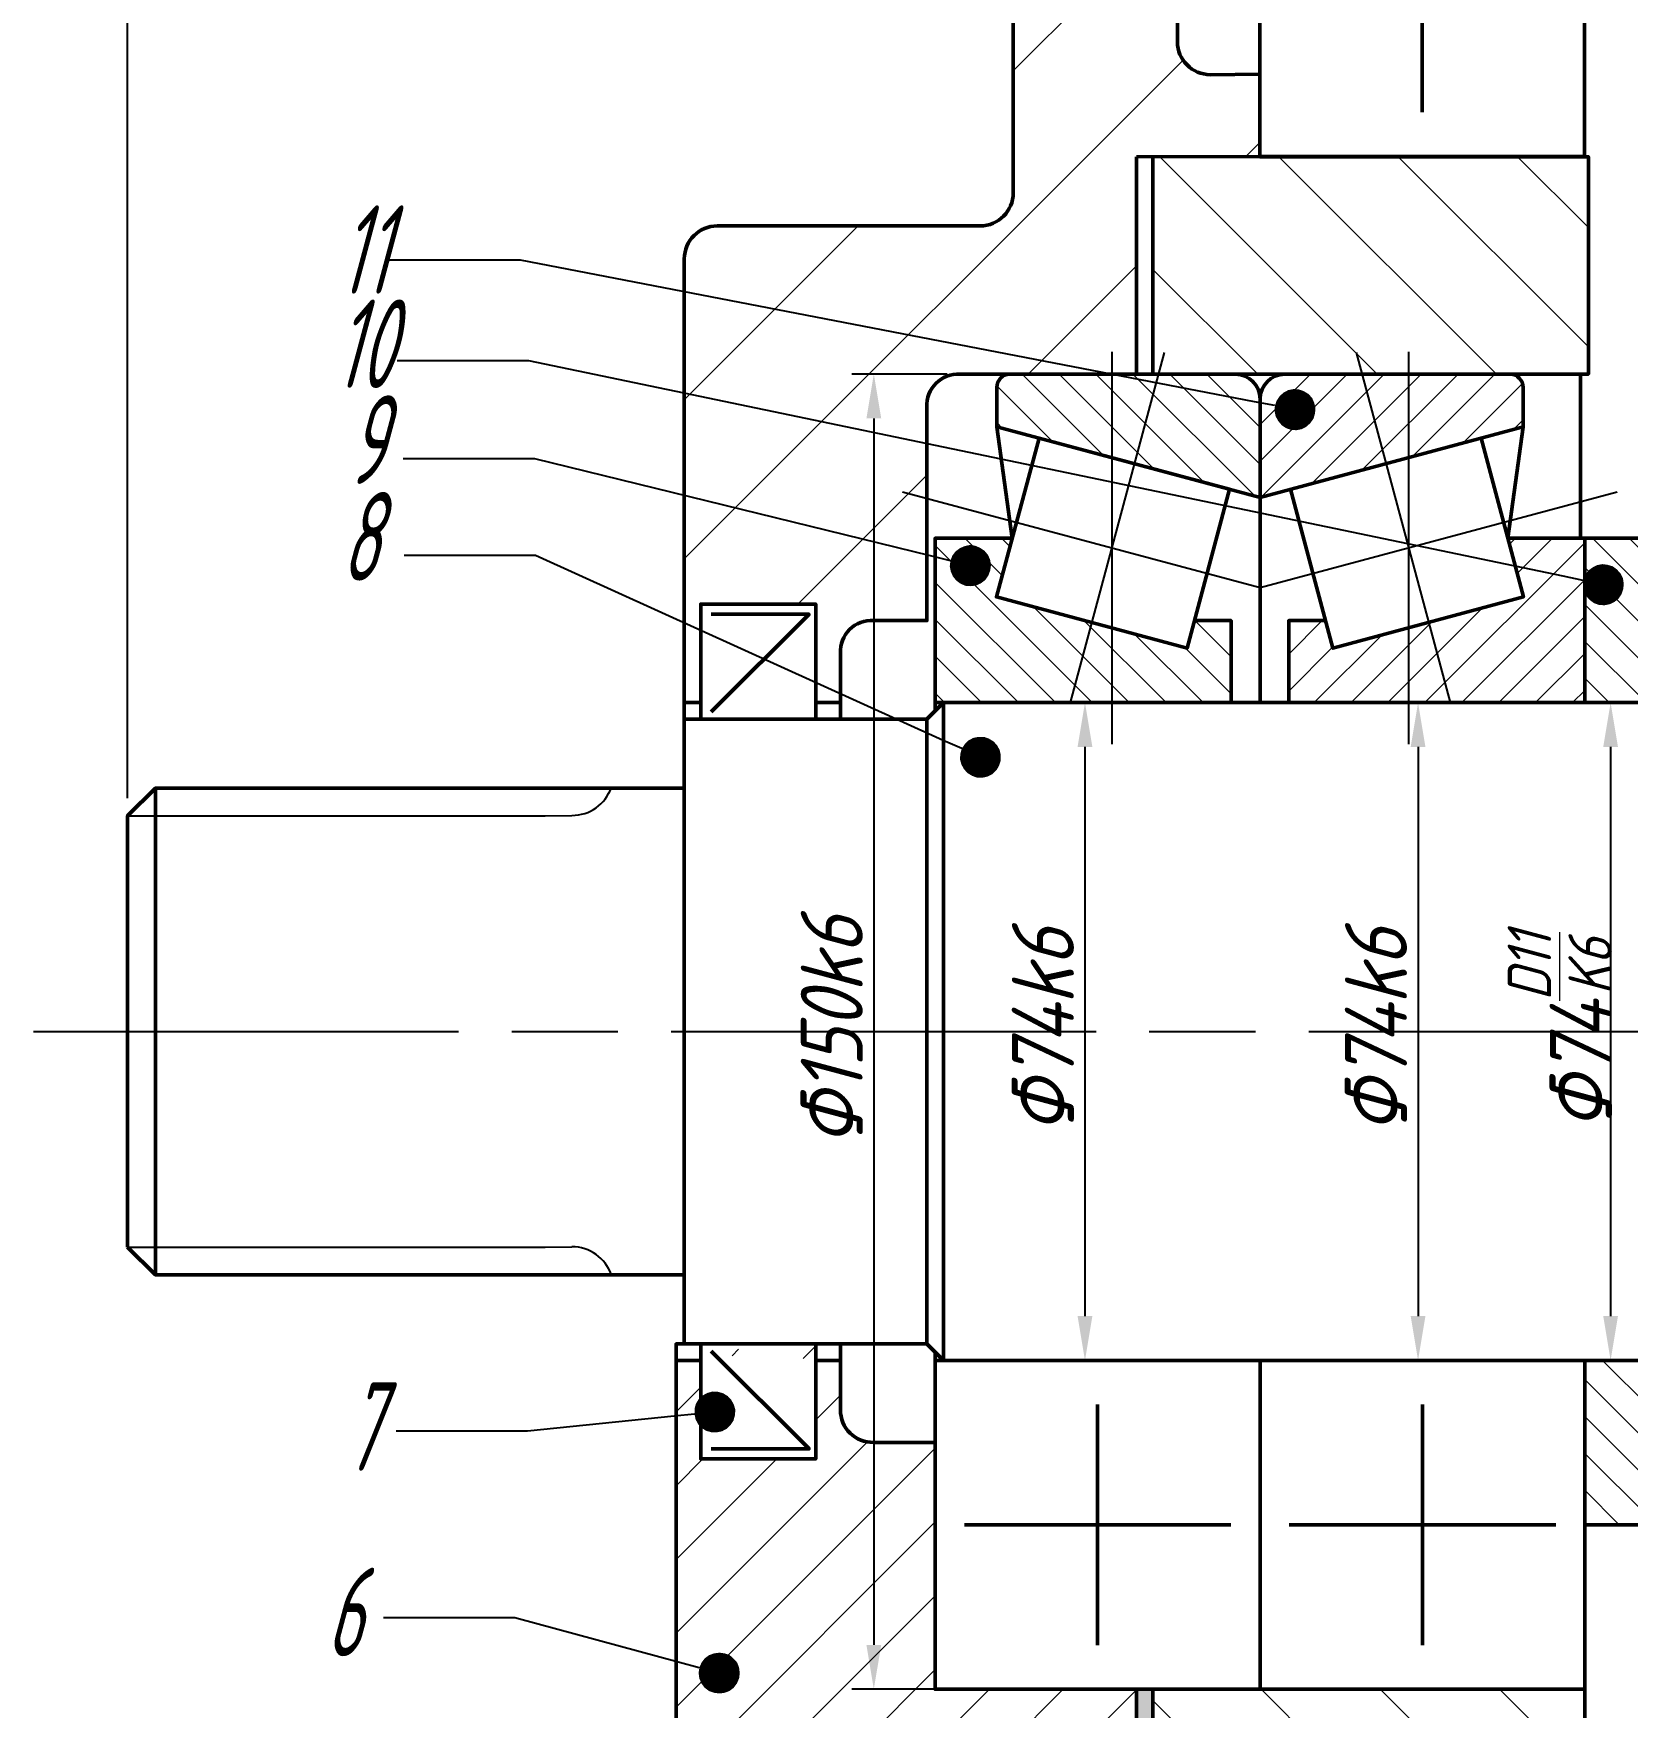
# Model space of a CAD drawing. Header units: millimetres. Extents: x 47 to 1236, y 39 to 880.
# Drawn here: x 180.7 to 270.7, y 416.7 to 511.2 of the extents above; entities that cross this region are included whole.
import ezdxf

# ---------------------------------------------------------------- set-up
doc = ezdxf.new("R2010")
doc.units = ezdxf.units.MM
doc.linetypes.add('ACAD_ISO08W100', pattern=[36, 24, -3, 6, -3])
doc.layers.get('Defpoints').update_dxf_attribs({"lineweight": 35})
for name, color, linetype, lineweight in [('中心线', 1, 'ACAD_ISO08W100', 35), ('剖面线', 6, 'Continuous', 35), ('尺寸', 4, 'Continuous', 25), ('粗实线', 7, 'Continuous', 50), ('细实线', 7, 'Continuous', 20)]:
    doc.layers.add(name, color=color, linetype=linetype, lineweight=lineweight)
doc.styles.get("Standard").update_dxf_attribs({"font": 'arial.ttf'})
doc.styles.add('工程字', font='gbenor.shx', dxfattribs={"width": 0.65, "oblique": 15, "height": 5, "bigfont": 'gbcbig.shx'})
doc.styles.add('工程字-35', font='gbeitc.shx', dxfattribs={"height": 3.5, "bigfont": 'gbcbig.shx'})
doc.dimstyles.new('GB-5', dxfattribs={"dimtxt": 5, "dimasz": 5, "dimexe": 2.5, "dimexo": 1, "dimgap": 1.25, "dimtad": 1, "dimdec": 0, "dimdsep": 46, "dimtxsty": '工程字', "dimcen": 5, "dimadec": 0, "dimazin": 0, "dimtol": 1, "dimtm": 0.029, "dimtfac": 0.7, "dimtdec": 0, "dimtix": 1, "dimtmove": 0, "dimatfit": 3, "dimtzin": 0, "dimarcsym": 0})
doc.dimstyles.new('ISO-25', dxfattribs={"dimtxt": 2.5, "dimasz": 2.5, "dimexe": 1.25, "dimexo": 0.625, "dimtad": 1, "dimtxsty": 'Standard', "dimcen": 2.5, "dimadec": 0, "dimazin": 0, "dimtfac": 1, "dimtmove": 0, "dimatfit": 3, "dimfxl": 1, "dimarcsym": 0})
pattern_1 = [(135, (-2345.19922680319, -1236.975525965615), (-3.367596045400933, -3.367596045400933), [])]
pattern_2 = [(135, (-841.3663339732898, -1302.616158226459), (-1.042270976051589, -1.042270976051589), [])]

# ---------------------------------------------------------------- blocks, each defined once
blk = doc.blocks.new('*D45')
at = {"layer": 'Defpoints', "color": 0, "transparency": 16777216}
for p in [(527.7216313610375, 789.4503395856573), (527.7216313610375, 572.623227049304), (186.0404590729727, 467.0222463106936)]:
    blk.add_point(p, dxfattribs=at)
at = {"layer": '尺寸', "color": 0, "lineweight": -2, "transparency": 16777216}
for p, q in [((186.0404590729727, 468.0222463106936), (186.0404590729727, 791.9503395856573)), ((527.7216313610375, 573.623227049304), (527.7216313610375, 791.9503395856573)), ((191.0404590729727, 789.4503395856573), (522.7216313610375, 789.4503395856573))]:
    blk.add_line(p, q, dxfattribs=at)
at = {"layer": '尺寸', "color": 0, "transparency": 16777216}
for points in [[(191.0404590729727, 790.2836729189906), (191.0404590729727, 788.6170062523239), (186.0404590729727, 789.4503395856573)], [(522.7216313610375, 790.2836729189906), (522.7216313610375, 788.6170062523239), (527.7216313610375, 789.4503395856573)]]:
    blk.add_solid(points, dxfattribs=at)
at = {"layer": '尺寸', "color": 0, "lineweight": 20, "transparency": 16777216, "insert": (367.5536315737495, 793.2003395856573), "char_height": 5, "width": 5.652988615324314, "attachment_point": 5, "style": '工程字'}
blk.add_mtext('684', dxfattribs=at)
blk = doc.blocks.new('*D67')
at = {"layer": 'Defpoints', "color": 0, "transparency": 16777216}
for p in [(232.9289447850666, 491.9773715202533), (228.1697890237795, 417.707287329964), (232.9289447850666, 417.707287329964)]:
    blk.add_point(p, dxfattribs=at)
at = {"layer": '尺寸', "color": 0, "lineweight": -2, "transparency": 16777216}
for p, q in [((232.3039447850666, 491.9773715202533), (226.9197890237794, 491.9773715202533)), ((228.1697890237794, 489.4773715202533), (228.1697890237795, 420.207287329964)), ((232.3039447850666, 417.707287329964), (226.9197890237795, 417.707287329964))]:
    blk.add_line(p, q, dxfattribs=at)
at = {"layer": '尺寸', "color": 0, "transparency": 16777216}
for points in [[(227.7531223571128, 489.4773715202533), (228.5864556904461, 489.4773715202533), (228.1697890237794, 491.9773715202533)], [(227.7531223571128, 420.207287329964), (228.5864556904461, 420.207287329964), (228.1697890237795, 417.707287329964)]]:
    blk.add_solid(points, dxfattribs=at)
at = {"layer": '尺寸', "color": 0, "lineweight": 20, "transparency": 16777216, "insert": (225.7947890237795, 454.8423294251085), "char_height": 3.5, "attachment_point": 5, "rotation": 90, "style": '工程字-35'}
blk.add_mtext('Φ150k6', dxfattribs=at)
blk = doc.blocks.new('*D68')
at = {"layer": 'Defpoints', "color": 0, "transparency": 16777216}
for p in [(232.0966997533075, 473.4229666353167), (232.0966997533075, 436.2791804317483), (240.0916250881056, 436.2791804317483)]:
    blk.add_point(p, dxfattribs=at)
at = {"layer": '尺寸', "color": 0, "lineweight": -2, "transparency": 16777216}
for p, q in [((232.7216997533075, 473.4229666353167), (241.3416250881056, 473.4229666353167)), ((240.0916250881056, 470.9229666353167), (240.0916250881056, 438.7791804317483)), ((232.7216997533075, 436.2791804317483), (241.3416250881056, 436.2791804317483))]:
    blk.add_line(p, q, dxfattribs=at)
at = {"layer": '尺寸', "color": 0, "transparency": 16777216}
for points in [[(239.6749584214389, 470.9229666353167), (240.5082917547722, 470.9229666353167), (240.0916250881056, 473.4229666353167)], [(239.674958421439, 438.7791804317483), (240.5082917547723, 438.7791804317483), (240.0916250881056, 436.2791804317483)]]:
    blk.add_solid(points, dxfattribs=at)
at = {"layer": '尺寸', "color": 0, "lineweight": 20, "transparency": 16777216, "insert": (237.7166250881057, 454.8510735335323), "char_height": 3.5, "attachment_point": 5, "rotation": 90, "style": '工程字-35'}
blk.add_mtext('Φ74k6', dxfattribs=at)
blk = doc.blocks.new('*D69')
at = {"layer": 'Defpoints', "color": 0, "transparency": 16777216}
for p in [(268.3098682197493, 473.4229666353167), (258.8980981688802, 436.2791804317483), (268.3098682197493, 436.2791804317483)]:
    blk.add_point(p, dxfattribs=at)
at = {"layer": '尺寸', "color": 0, "lineweight": -2, "transparency": 16777216}
for p, q in [((267.6848682197493, 473.4229666353167), (257.6480981688802, 473.4229666353167)), ((258.8980981688802, 470.9229666353167), (258.8980981688802, 438.7791804317483)), ((267.6848682197493, 436.2791804317483), (257.6480981688802, 436.2791804317483))]:
    blk.add_line(p, q, dxfattribs=at)
at = {"layer": '尺寸', "color": 0, "transparency": 16777216}
for points in [[(258.4814315022135, 470.9229666353167), (259.3147648355469, 470.9229666353167), (258.8980981688802, 473.4229666353167)], [(258.4814315022135, 438.7791804317483), (259.3147648355469, 438.7791804317483), (258.8980981688802, 436.2791804317483)]]:
    blk.add_solid(points, dxfattribs=at)
at = {"layer": '尺寸', "color": 0, "lineweight": 20, "transparency": 16777216, "insert": (256.5230981688803, 454.8510735335323), "char_height": 3.5, "attachment_point": 5, "rotation": 90, "style": '工程字-35'}
blk.add_mtext('Φ74k6', dxfattribs=at)
blk = doc.blocks.new('*D70')
at = {"layer": 'Defpoints', "color": 0, "transparency": 16777216}
for p in [(272.0323391682547, 473.4229666353167), (269.7705749028065, 436.2791804317483), (272.0323391682547, 436.2791804317483)]:
    blk.add_point(p, dxfattribs=at)
at = {"layer": '尺寸', "color": 0, "lineweight": -2, "transparency": 16777216}
for p, q in [((271.4073391682547, 473.4229666353167), (268.5205749028065, 473.4229666353167)), ((269.7705749028065, 470.9229666353167), (269.7705749028065, 438.7791804317483)), ((271.4073391682547, 436.2791804317483), (268.5205749028065, 436.2791804317483))]:
    blk.add_line(p, q, dxfattribs=at)
at = {"layer": '尺寸', "color": 0, "transparency": 16777216}
for points in [[(269.3539082361398, 470.9229666353167), (270.1872415694732, 470.9229666353167), (269.7705749028065, 473.4229666353167)], [(269.3539082361398, 438.7791804317483), (270.1872415694732, 438.7791804317483), (269.7705749028065, 436.2791804317483)]]:
    blk.add_solid(points, dxfattribs=at)
at = {"layer": '尺寸', "color": 0, "lineweight": 20, "transparency": 16777216, "insert": (266.8997415694732, 454.8510735335323), "char_height": 3.5, "attachment_point": 5, "rotation": 90, "style": '工程字-35'}
blk.add_mtext('Φ74{\\H0.7x;\\SD11/K6;}', dxfattribs=at)

msp = doc.modelspace()

# ---------------------------------------------------------------- hatches: boundary and pattern name
at = {"layer": '剖面线', "lineweight": 20}
h = msp.add_hatch(color=256, dxfattribs=at)
h.dxf.hatch_style = 1
h.paths.add_polyline_path([(243.0011119339838, 394.5161642995192), (243.931729671111, 394.5139472728511), (243.931729671111, 401.0168605228043), (243.0011119339838, 401.0168605228043)])
h.paths.add_polyline_path([(243.0011119339838, 406.5803361251906), (243.931729671111, 406.5803361251906), (243.931729671111, 417.7072873299633), (243.0011119339838, 417.7072873299633)])
h.paths.add_polyline_path([(248.1195094881791, 662.075366607145), (249.0501272253064, 662.075366607145), (249.0501272253064, 668.5694599466574), (248.1195094881791, 668.5694599466574)])
h = msp.add_hatch(dxfattribs=at)
h.set_pattern_fill('ANSI31', color=256, scale=2)
h.set_pattern_definition([(45, (-2345.19922680319, -1236.975525965615), (-4.490128060534577, 4.490128060534577), [])])
h.paths.add_polyline_path([(236.9723274630328, 605.6197643873488), (236.9723274630328, 606.3672905422372), (200.7591589965332, 606.3672905422372), (200.7591589965332, 603.9485921282858), (209.3030322192271, 603.9485921282858)], flags=17)
h.paths.add_polyline_path([(208.918678654969, 598.4531564158306), (200.7591589965332, 598.4531564158306), (200.7591589965332, 586.2655707469253), (209.2563216709891, 586.2655707469253, -0.3539013253012891), (210.7233018065331, 587.4525702965757), (236.0417097259074, 587.4525702965757), (236.0417097259074, 579.8053326043673), (249.671328605551, 576.4972391778008), (249.9605141420602, 576.4249427936734), (249.9605141420602, 578.5018476491159), (249.0501272253064, 578.5018476491159), (249.0501272253064, 587.8080250203802), (249.9605141420602, 587.8080250203802), (249.9252728785623, 590.5039816779881)])
h.paths.add_polyline_path([(209.2233018065331, 585.9525702965757, -0.0526013646919575), (209.2563216709891, 586.2655707469253), (200.7591589965332, 586.2655707469253), (200.7591589965332, 575.6561262653615), (209.2233018065331, 575.6561262653615)])
h.paths.add_polyline_path([(209.2233018065331, 570.1156822378985), (209.045853668717, 570.1222139222268), (200.7591589965332, 570.1222139222268), (200.7591589965332, 568.4616048768614), (209.2233018065331, 568.4616048768614)])
h.paths.add_polyline_path([(209.2233018065331, 570.5776405793615), (200.7591589965332, 570.5776405793615), (200.7591589965332, 570.1222139222268), (209.045853668717, 570.1222139222268), (209.2233018065331, 570.1156822378985)])
h.paths.add_polyline_path([(247.1686609306817, 573.8689897838558), (249.9605141420602, 573.8689897838558), (249.9605141420602, 576.4249427936734), (249.671328605551, 576.4972391778008), (236.0417097259074, 579.8053326043673), (236.0417097259074, 569.1285240919883), (245.3074254564276, 568.7874625797399), (245.3074254564276, 572.0077543096111, -0.4487275415898264)])
h.paths.add_polyline_path([(245.3074254564276, 568.7874625797399), (236.0417097259074, 569.1285240919883), (236.0417097259074, 539.9014423787405), (236.0417097259074, 534.3626847937983), (245.3074254564276, 531.5971852591658)])
h.paths.add_polyline_path([(245.3074254564276, 531.5971852591658), (236.0417097259074, 534.3626847937983), (236.0417097259074, 520.8485544709536), (245.3074254564276, 520.0573395073734)])
h.paths.add_polyline_path([(245.3074254564276, 510.7488302224729), (245.3074254564276, 520.0573395073734), (236.0417097259074, 520.8485544709536), (236.0417097259074, 502.2257350963087, -0.4142135624112013), (234.1804742516497, 500.3501885508663), (219.3310520983755, 500.3501885508663, 0.4142135623916501), (217.4698166241237, 498.4746500995625), (217.4698166241237, 496.6268307615737), (241.5414367758617, 491.9746289167283), (243.0011119339838, 491.9746289167283), (243.0011119339838, 504.2547368827229), (249.9605141420602, 504.2749677030956), (249.9605141420602, 508.9078255683557), (247.2100398067423, 508.8878945949109, -0.4184647158821527)])
h.paths.add_polyline_path([(217.4698166241237, 496.6268307615737), (217.4698166241237, 490.903939601433), (231.1660820161801, 488.0489701533659), (231.1660820161801, 490.1133934424843, -0.4472582923846433), (233.0273174904332, 491.9746289167283), (241.5414367758617, 491.9746289167283)])
h.paths.add_polyline_path([(231.1660820161801, 488.0489701533659), (217.4698166241237, 490.903939601433), (217.4698166241237, 485.1302594672477), (231.1660820161801, 481.7682233066976), (231.1660820161801, 482.7089131862085)])
h.paths.add_polyline_path([(231.1660820161801, 481.7682233066976), (217.4698166241237, 485.1302594672477), (217.4698166241237, 477.9154662441397), (218.4004343612492, 477.4934989749336), (218.4004343612492, 478.9864422377027), (224.8945277007629, 478.9864422377027), (224.8945277007629, 474.5489012919907), (226.2904543064528, 473.9159503881804), (226.2904543064528, 476.2148198466598, -0.4549318569458563), (228.1516897807041, 478.0558245005764), (231.1660820161801, 478.0558245005764)])
h.paths.add_polyline_path([(226.2904543064528, 473.9159503881804), (224.8945277007629, 474.5489012919907), (224.8945277007629, 473.4229666353167), (226.2904543064528, 473.4229666353167)])
h.paths.add_polyline_path([(218.4004343612492, 477.4934989749336), (217.4698166241237, 477.9154662441397), (217.4698166241237, 473.4229666353162), (217.9351254926864, 473.4229666353162), (218.4004343612492, 473.4229666353162)])
h.paths.add_polyline_path([(244.8623474082365, 606.3799181221648), (243.931729671111, 606.3799181221648), (243.4664208025465, 606.3799181221648), (243.4664208025465, 600.7962116994058), (236.9723274630328, 600.7962116994058), (236.9723274630328, 605.6197643873488), (209.3030322192271, 603.9485921282858), (200.7591589965332, 603.9485921282858), (200.7591589965332, 598.4531564158306), (208.918678654969, 598.4531564158306), (249.9252728785623, 590.5039816779881), (249.8996894533593, 592.4611137060128), (246.7235828825519, 592.4611137060128, -0.4142135624224323), (244.8623474082365, 594.3088503587778)])
h = msp.add_hatch(dxfattribs=at)
h.set_pattern_fill('ANSI31', color=256, scale=1.5, angle=90)
h.set_pattern_definition(pattern_1)
h.paths.add_polyline_path([(268.5121764234723, 504.2547368827229), (249.9605141420602, 504.2547368827229), (249.9605141420602, 504.2749677030956), (243.931729671111, 504.2574421668426), (243.931729671111, 491.9746289167283), (248.1195094881791, 491.9746289167283), (248.5703230492841, 491.9746289167285), (249.9605141420602, 491.9746289167283), (268.5121764234723, 491.9746289167283)])
h.paths.add_polyline_path([(269.4630249809711, 586.7165663027963), (263.8326285914322, 587.8080250203802), (250.9113626995572, 587.8080250203802), (249.9605141420602, 587.8080250203802), (249.9605141420602, 578.5018476491159), (249.9807449624318, 578.5018476491159), (250.9113626995572, 578.5018476491159), (251.1147861602553, 578.5018476491159, -0.04178587373657889), (251.3422610168136, 578.5220784694884), (264.0917421721206, 578.5220784694884, -0.06561727183331277), (264.2792065000681, 578.5018476491159), (269.4630249809711, 578.5018476491159)])
h = msp.add_hatch(dxfattribs=at)
h.set_pattern_fill('ANSI31', color=256, scale=0.46425, angle=90)
h.set_pattern_definition(pattern_2)
h.paths.add_polyline_path([(249.9807449624318, 490.578702311039, 0.4142135623730762), (248.5703230492841, 491.9746289167285), (244.2333697533654, 491.9746289167285), (242.8776274414417, 486.9190554863874), (244.2932740093243, 486.5396236851998), (248.2611252307856, 485.480535577216), (248.2600239913886, 485.4764267512314), (249.9807449624318, 485.0152267086526)])
h.paths.add_polyline_path([(244.2333697533654, 491.9746289167285), (241.6051853282956, 491.9746289167285), (241.6051853282956, 487.2601045969859), (242.8776274414417, 486.9190554863874)])
h.paths.add_polyline_path([(241.6051853282956, 491.9746289167285), (235.8495169323637, 491.9746289167285, 0.4102342730171821), (235.1110919887819, 491.2115447050069), (235.1110919887819, 489.0006983219985), (241.6051853282956, 487.2601045969859)])
h.paths.add_polyline_path([(248.3420485122756, 478.0558245005766), (246.2711688836685, 478.0558245005766), (245.8536576064803, 476.4980513319083), (241.6051853282956, 477.6400279029244), (241.6051853282956, 473.4229666353165), (248.3420485122756, 473.4229666353165)])
h.paths.add_polyline_path([(241.6051853282956, 477.6400279029244), (240.4710425538656, 477.9448820697353), (239.2584101651069, 473.4229666353165), (241.6051853282956, 473.4229666353165)])
h.paths.add_polyline_path([(240.4710425538656, 477.9448820697353), (235.0908611684085, 479.3910586451493), (235.9813897041681, 482.7062194967575), (235.9810172647908, 482.7089131862087), (231.6313908847446, 482.7089131862087), (231.6313908847446, 473.4229666353165), (239.2584101651069, 473.4229666353165)])
h = msp.add_hatch(dxfattribs=at)
h.set_pattern_fill('ANSI31', color=256, scale=0.46425)
h.set_pattern_definition([(45, (-841.3663339732898, -1302.616158226459), (-1.042270976051589, 1.042270976051589), [])])
h.paths.add_polyline_path([(268.3098682197492, 482.7089131862087), (263.9666342914011, 482.7089131862087), (264.8503979360835, 479.3910586451493), (259.4890871285211, 477.9499544243197), (260.7030797597586, 473.4229666353165), (268.3098682197492, 473.4229666353165)])
h.paths.add_polyline_path([(258.3563045965698, 477.645465886596), (254.0876014980117, 476.4980513319083), (253.6735987189518, 478.0558245005766), (251.5992105922182, 478.0558245005766), (251.5992105922182, 473.4229666353165), (258.3563045965698, 473.4229666353165)])
h.paths.add_polyline_path([(259.4890871285211, 477.9499544243197), (258.3563045965698, 477.645465886596), (258.3563045965698, 473.4229666353165), (260.7030797597586, 473.4229666353165)])
h.paths.add_polyline_path([(264.8301671157101, 491.2260885629532, 0.4182040801580681), (264.0566290827214, 491.9746289167283), (258.3563045965698, 491.9746289167283), (258.3563045965698, 487.2631630137275), (264.8301671157101, 489.0006983219985)])
h.paths.add_polyline_path([(258.3563045965698, 491.9746289167283), (255.7281201714982, 491.9746289167285), (257.0832136186168, 486.9214751082006), (258.3563045965698, 487.2631630137275)])
h.paths.add_polyline_path([(255.7281201714982, 491.9746289167285), (251.3665561579296, 491.9746289167285, 0.4120850399311673), (249.9807449624318, 490.5642700323624), (249.9807449624318, 485.0152267086526), (257.0832136186168, 486.9214751082006)])
h = msp.add_hatch(dxfattribs=at)
h.set_pattern_fill('ANSI31', color=256, scale=0.46425, angle=90)
h.set_pattern_definition(pattern_2)
h.paths.add_polyline_path([(272.0323391682546, 482.7089131862087), (268.3098682197492, 482.7089131862087), (268.3098682197492, 473.4229666353165), (272.0323391682546, 473.4229666353165), (272.0323391682546, 475.2842021095694)])
h.paths.add_polyline_path([(268.3098682197492, 426.9932338808558), (272.0323391682618, 426.9932338808558), (272.03233916826, 434.4179449574874), (272.0323391682546, 436.279180431748), (268.3098682197492, 436.279180431748)])
h = msp.add_hatch(dxfattribs=at)
h.set_pattern_fill('ANSI31', color=256, scale=0.9285)
h.set_pattern_definition([(45, (-1369.830906632021, -1140.95689378376), (-2.084541952103177, 2.084541952103177), [])])
edge = h.paths.add_edge_path()
edge.add_line((231.6313908847446, 417.7072873299637), (231.6313908847446, 431.6463225664877))
edge.add_line((231.6313908847446, 431.6463225664877), (228.1516897807055, 431.6463225664877))
edge.add_arc((228.0998352214433, 433.4552448095112), 1.809665321715754, 178.98418618123, 271.6419909688246)
edge.add_line((226.2904543064528, 433.4873272203683), (226.2904543064528, 437.2097981688739))
edge.add_line((226.2904543064528, 436.2791804317478), (224.8945277007629, 436.2791804317478))
edge.add_line((218.4004343612492, 437.2097981688742), (218.4004343612492, 430.7157048293616))
edge.add_line((218.4004343612492, 430.7157048293614), (224.894527700761, 430.7157048293614))
edge.add_line((224.8945277007629, 430.7157048293614), (224.8945277007629, 437.2097981688739))
edge.add_line((218.4004343612492, 436.2791804317478), (217.0045077555592, 436.2791804317478))
edge.add_line((217.0045077555592, 437.2097981688742), (217.0045077555592, 414.9356649389565))
edge.add_arc((218.8448146281321, 414.914736337277), 1.840425872348103, 179.3484408089496, 270.6515591910635)
edge.add_line((218.8657432298137, 413.0744294647036), (224.4494496525735, 413.0744294647036))
edge.add_line((224.4494496525717, 413.0744294647036), (236.507018594471, 413.0744294647036))
edge.add_line((231.6313908847446, 417.7072873299637), (243.0011119339847, 417.7072873299635))
edge.add_line((243.0011119339838, 417.7072873299633), (243.0011119339838, 406.5803361251906))
edge.add_arc((236.4376785826557, 411.1438539786361), 1.931820318933373, 2.056994413074205, 87.94300558691279)
edge.add_line((238.3682540687246, 410.3028070736966), (238.3682540687246, 411.2131939904507))
edge.add_line((240.2294895429754, 410.3028070736966), (238.3682540687228, 410.3028070736966))
edge.add_line((240.2294895429754, 406.5803361251906), (240.2294895429754, 410.3028070736964))
edge.add_line((243.0011119339838, 406.5803361251906), (240.2294895429773, 406.5803361251906))
h = msp.add_hatch(dxfattribs=at)
h.set_pattern_fill('ANSI31', color=256, scale=1.5, angle=90)
h.set_pattern_definition(pattern_1)
h.paths.add_polyline_path([(268.3098682197492, 417.7072873299637), (249.9807449624318, 417.7072873299637), (243.931729671111, 417.7072873299637), (243.931729671111, 406.5803361251906), (255.0789116962555, 406.5803361251906), (257.8707649076337, 406.5803361251906), (257.8707649076337, 405.6497183880642), (259.7320003818845, 405.6497183880642), (260.8042338616183, 403.7884829138113), (259.7320003818845, 401.9474782599307), (257.8707649076337, 401.9474782599307), (257.8707649076337, 401.0168605228043), (255.0789116962555, 401.0168605228043), (243.931729671111, 401.0168605228043), (243.931729671111, 394.5139472728511), (255.6822007875608, 394.4859539230702), (268.3098682197492, 398.5287491525955)])

# ---------------------------------------------------------------- linework, layer by layer
at = {"layer": '中心线', "lineweight": 25}
for points in [[(244.5588851026519, 493.1884781390675), (239.2584101651069, 473.4229666353165)], [(241.6051853282956, 493.228939779812), (241.6051853282956, 471.0761914721281)], [(255.4026048222117, 493.1884781390675), (260.7030797597586, 473.4229666353165)], [(258.3563045965698, 493.228939779812), (258.3563045965698, 471.0761914721281)], [(229.7876359767711, 485.328944732737), (249.9779947083412, 479.9273156933293), (270.1481226195378, 485.328944732737)], [(180.7231888425886, 454.8510735335324), (490.4180565407587, 454.8510735335324)]]:
    msp.add_lwpolyline(points, dxfattribs=at)
at = {"layer": '尺寸', "lineweight": 25}
for points in [[(250.8164091279737, 490.2026513267745), (249.6636246570824, 490.4048942164045), (208.2240565719139, 498.413712645749), (200.8017425224962, 498.413712645749)], [(268.2240743335906, 480.3176671395629), (267.091514151663, 480.5603586071193), (208.683767626545, 492.7353805628395), (201.2614535771272, 492.7353805628395)], [(232.4972091383715, 481.4363408329443), (231.3646489564435, 481.7194808784263), (209.0370339413016, 487.200263187397), (201.5944956029211, 487.200263187397)], [(233.1339454392869, 470.8246201224467), (232.0822824132115, 471.2897787685956), (209.0670415733271, 481.7255118734993), (201.6447275239098, 481.7255118734993)], [(218.0449228460561, 433.247388026125), (216.8921383751658, 433.1260422923469), (208.620404189302, 432.2766221559011), (201.1980901398847, 432.2766221559011)], [(218.3172566206572, 418.9216259896702), (217.2049207276928, 419.224990324115), (207.9017478047167, 421.7328021555261), (200.4794337552989, 421.7328021555261)]]:
    msp.add_lwpolyline(points, dxfattribs=at)
at = {"layer": '尺寸', "lineweight": 0, "transparency": 33554559}
for points in [[(251.0793248844921, 490.7284828398124), (251.9489693099008, 489.9801841481815), (250.9175305727881, 490.485791372256)], [(251.301792063085, 490.9307257294422), (251.0793248844921, 490.7284828398124), (251.9489693099008, 489.9801841481815)], [(251.9489693099008, 489.9801841481815), (251.5647078196039, 491.0722957521832), (251.301792063085, 490.9307257294422)], [(251.8680721540491, 491.132968619072), (251.9489693099008, 489.9801841481815), (251.5647078196039, 491.0722957521832)], [(252.1714364884938, 491.1127443301089), (251.8680721540491, 491.132968619072), (251.9489693099008, 489.9801841481815)], [(251.9489693099008, 489.9801841481815), (252.4545765339753, 491.0116228852939), (252.1714364884938, 491.1127443301089)], [(252.7174922904942, 490.84982857359), (251.9489693099008, 489.9801841481815), (252.4545765339753, 491.0116228852939)], [(252.9197351801245, 490.6273613949975), (252.7174922904942, 490.84982857359), (251.9489693099008, 489.9801841481815)], [(250.8164091279737, 490.2026513267745), (250.7961848390105, 489.8992869923295), (251.9489693099008, 489.9801841481815)], [(250.7961848390105, 489.8992869923295), (251.9489693099008, 489.9801841481815), (250.8568577058995, 489.5959226578843)], [(251.9489693099008, 489.9801841481815), (250.9175305727881, 490.485791372256), (250.8164091279737, 490.2026513267745)], [(251.9489693099008, 489.9801841481815), (250.8568577058995, 489.5959226578843), (250.9984277286403, 489.3330069013657)], [(250.9984277286403, 489.3330069013657), (251.2006706182697, 489.0903154338102), (251.9489693099008, 489.9801841481815)], [(251.2006706182697, 489.0903154338102), (251.9489693099008, 489.9801841481815), (251.4433620858263, 488.9285211221061)], [(251.9489693099008, 489.9801841481815), (251.4433620858263, 488.9285211221061), (251.7265021313078, 488.8273996772914)], [(251.7265021313078, 488.8273996772914), (252.029866465753, 488.807175388328), (251.9489693099008, 489.9801841481815)], [(251.9489693099008, 489.9801841481815), (253.0410809139025, 490.3442213495152), (252.9197351801245, 490.6273613949975)], [(253.1017537807916, 490.0610813040335), (251.9489693099008, 489.9801841481815), (253.0410809139025, 490.3442213495152)], [(253.0815294918284, 489.7577169695887), (253.1017537807916, 490.0610813040335), (251.9489693099008, 489.9801841481815)], [(252.029866465753, 488.807175388328), (251.9489693099008, 489.9801841481815), (252.3332308001977, 488.8678482552173)], [(251.9489693099008, 489.9801841481815), (252.3332308001977, 488.8678482552173), (252.5961465567166, 489.0094182779578)], [(252.5961465567166, 489.0094182779578), (252.8186137353096, 489.2116611675879), (251.9489693099008, 489.9801841481815)], [(252.8186137353096, 489.2116611675879), (251.9489693099008, 489.9801841481815), (253.0006323359767, 489.4745769241069)], [(251.9489693099008, 489.9801841481815), (253.0006323359767, 489.4745769241069), (253.0815294918284, 489.7577169695887)], [(233.6297693202987, 481.1532007874623), (233.3061806968908, 482.2655366804267), (233.0230406514092, 482.1441909466489)], [(233.5893207423733, 482.326209547316), (233.6297693202987, 481.1532007874623), (233.3061806968908, 482.2655366804267)], [(233.8926850768175, 482.2857609693901), (233.5893207423733, 482.326209547316), (233.6297693202987, 481.1532007874623)], [(233.6297693202987, 481.1532007874623), (234.1758251223, 482.1644152356121), (233.8926850768175, 482.2857609693901)], [(234.4185165898557, 482.0026209239077), (233.6297693202987, 481.1532007874623), (234.1758251223, 482.1644152356121)], [(232.4972091383715, 481.4363408329443), (232.4567605604452, 481.1329764984998), (233.6297693202987, 481.1532007874623)], [(233.6297693202987, 481.1532007874623), (232.5983305831865, 481.7194808784263), (232.4972091383715, 481.4363408329443)], [(232.7803491838531, 481.962172345982), (233.6297693202987, 481.1532007874623), (232.5983305831865, 481.7194808784263)], [(233.0230406514092, 482.1441909466489), (232.7803491838531, 481.962172345982), (233.6297693202987, 481.1532007874623)], [(234.6207594794855, 481.7599294563524), (234.4185165898557, 482.0026209239077), (233.6297693202987, 481.1532007874623)], [(233.6297693202987, 481.1532007874623), (234.7421052132636, 481.47678941087), (234.6207594794855, 481.7599294563524)], [(234.7825537911895, 481.1734250764255), (233.6297693202987, 481.1532007874623), (234.7421052132636, 481.47678941087)], [(269.2959616486291, 481.2479844318605), (269.3566345155186, 480.074975672007), (268.9925973141849, 481.1873115649719)], [(269.5993259830743, 481.2075358539346), (269.2959616486291, 481.2479844318605), (269.3566345155186, 480.074975672007)], [(232.4567605604452, 481.1329764984998), (233.6297693202987, 481.1532007874623), (232.5174334273343, 480.8296121640547)], [(233.6297693202987, 481.1532007874623), (232.5174334273343, 480.8296121640547), (232.6387791611123, 480.5464721185726)], [(232.6387791611123, 480.5464721185726), (232.8207977617794, 480.3240049399794), (233.6297693202987, 481.1532007874623)], [(232.8207977617794, 480.3240049399794), (233.6297693202987, 481.1532007874623), (233.0634892293351, 480.141986339313)], [(233.6297693202987, 481.1532007874623), (233.0634892293351, 480.141986339313), (233.3466292748171, 480.0206406055349)], [(233.3466292748171, 480.0206406055349), (233.6499936092619, 480.000416316572), (233.6297693202987, 481.1532007874623)], [(234.7421052132636, 480.8902850309435), (234.7825537911895, 481.1734250764255), (233.6297693202987, 481.1532007874623)], [(233.6499936092619, 480.000416316572), (233.6297693202987, 481.1532007874623), (233.9533579437066, 480.0408648944981)], [(233.6297693202987, 481.1532007874623), (233.9533579437066, 480.0408648944981), (234.2162737002254, 480.1622106282755)], [(234.2162737002254, 480.1622106282755), (234.4589651677816, 480.344229228943), (233.6297693202987, 481.1532007874623)], [(234.4589651677816, 480.344229228943), (233.6297693202987, 481.1532007874623), (234.6409837684491, 480.6071449854619)], [(233.6297693202987, 481.1532007874623), (234.6409837684491, 480.6071449854619), (234.7421052132636, 480.8902850309435)], [(268.2240743335906, 480.3176671395629), (268.2038500446279, 480.0143028051182), (269.3566345155186, 480.074975672007)], [(269.3566345155186, 480.074975672007), (268.3251957784055, 480.6008071850451), (268.2240743335906, 480.3176671395629)], [(268.4869900901094, 480.863722941564), (269.3566345155186, 480.074975672007), (268.3251957784055, 480.6008071850451)], [(268.729681557666, 481.0457415422306), (268.4869900901094, 480.863722941564), (269.3566345155186, 480.074975672007)], [(269.3566345155186, 480.074975672007), (268.9925973141849, 481.1873115649719), (268.729681557666, 481.0457415422306)], [(269.3566345155186, 480.074975672007), (269.8824660285563, 481.1266386980831), (269.5993259830743, 481.2075358539346)], [(270.125157496112, 480.9446200974157), (269.3566345155186, 480.074975672007), (269.8824660285563, 481.1266386980831)], [(270.3274003857414, 480.7221529188228), (270.125157496112, 480.9446200974157), (269.3566345155186, 480.074975672007)], [(269.3566345155186, 480.074975672007), (270.4689704084826, 480.439012873341), (270.3274003857414, 480.7221529188228)], [(270.5094189864089, 480.155872827859), (269.3566345155186, 480.074975672007), (270.4689704084826, 480.439012873341)], [(268.2038500446279, 480.0143028051182), (269.3566345155186, 480.074975672007), (268.2645229115169, 479.7109384706737)], [(269.3566345155186, 480.074975672007), (268.2645229115169, 479.7109384706737), (268.3858686452945, 479.4480227141546)], [(268.3858686452945, 479.4480227141546), (268.5881115349248, 479.2255555355616), (269.3566345155186, 480.074975672007)], [(268.5881115349248, 479.2255555355616), (269.3566345155186, 480.074975672007), (268.8308030024809, 479.0435369348945)], [(269.3566345155186, 480.074975672007), (268.8308030024809, 479.0435369348945), (269.113943047962, 478.9424154900796)], [(269.113943047962, 478.9424154900796), (269.4173073824072, 478.9221912011169), (269.3566345155186, 480.074975672007)], [(270.4891946974458, 479.8525084934145), (270.5094189864089, 480.155872827859), (269.3566345155186, 480.074975672007)], [(269.4173073824072, 478.9221912011169), (269.3566345155186, 480.074975672007), (269.7206717168524, 478.9828640680057)], [(269.3566345155186, 480.074975672007), (269.7206717168524, 478.9828640680057), (269.9835874733712, 479.1042098017836)], [(269.9835874733712, 479.1042098017836), (270.2262789409274, 479.3064526914136), (269.3566345155186, 480.074975672007)], [(270.2262789409274, 479.3064526914136), (269.3566345155186, 480.074975672007), (270.3880732526309, 479.5491441589693)], [(269.3566345155186, 480.074975672007), (270.3880732526309, 479.5491441589693), (270.4891946974458, 479.8525084934145)], [(233.1339454392869, 470.8246201224467), (233.0530482834347, 470.521255788002), (234.1856084653623, 470.3392371873354)], [(234.1856084653623, 470.3392371873354), (233.2957397509908, 471.0673115900029), (233.1339454392869, 470.8246201224467)], [(233.5182069295834, 471.2897787685956), (234.1856084653623, 470.3392371873354), (233.2957397509908, 471.0673115900029)], [(233.7811226861027, 471.4313487913369), (233.5182069295834, 471.2897787685956), (234.1856084653623, 470.3392371873354)], [(234.1856084653623, 470.3392371873354), (234.0844870205474, 471.4920216582257), (233.7811226861027, 471.4313487913369)], [(234.3878513549926, 471.4920216582257), (234.1856084653623, 470.3392371873354), (234.0844870205474, 471.4920216582257)], [(234.6709914004737, 471.3909002134108), (234.3878513549926, 471.4920216582257), (234.1856084653623, 470.3392371873354)], [(234.1856084653623, 470.3392371873354), (234.9339071569925, 471.2291059017068), (234.6709914004737, 471.3909002134108)], [(235.1361500466228, 471.0066387231141), (234.1856084653623, 470.3392371873354), (234.9339071569925, 471.2291059017068)], [(235.277720069364, 470.7437229665952), (235.1361500466228, 471.0066387231141), (234.1856084653623, 470.3392371873354)], [(233.0530482834347, 470.521255788002), (234.1856084653623, 470.3392371873354), (233.032823994472, 470.2178914535571)], [(234.1856084653623, 470.3392371873354), (233.032823994472, 470.2178914535571), (233.1137211503242, 469.934751408075)], [(233.1137211503242, 469.934751408075), (233.2552911730645, 469.6718356515562), (234.1856084653623, 470.3392371873354)], [(233.2552911730645, 469.6718356515562), (234.1856084653623, 470.3392371873354), (233.4575340626943, 469.4493684729634)], [(234.1856084653623, 470.3392371873354), (233.4575340626943, 469.4493684729634), (233.7204498192132, 469.2875741612595)], [(233.7204498192132, 469.2875741612595), (234.0035898646956, 469.1864527164446), (234.1856084653623, 470.3392371873354)], [(234.0035898646956, 469.1864527164446), (234.1856084653623, 470.3392371873354), (234.3069541991404, 469.1864527164446)], [(234.1856084653623, 470.3392371873354), (235.3383929362526, 470.4605829211127), (235.277720069364, 470.7437229665952)], [(235.3383929362526, 470.1572185866683), (234.1856084653623, 470.3392371873354), (235.3383929362526, 470.4605829211127)], [(235.2372714914377, 469.8538542522235), (235.3383929362526, 470.1572185866683), (234.1856084653623, 470.3392371873354)], [(234.1856084653623, 470.3392371873354), (234.3069541991404, 469.1864527164446), (234.5900942446219, 469.2471255833334)], [(234.5900942446219, 469.2471255833334), (234.8732342901039, 469.3886956060746), (234.1856084653623, 470.3392371873354)], [(234.8732342901039, 469.3886956060746), (234.1856084653623, 470.3392371873354), (235.0957014686969, 469.6111627846674)], [(234.1856084653623, 470.3392371873354), (235.0957014686969, 469.6111627846674), (235.2372714914377, 469.8538542522235)], [(218.2876143136118, 434.0968081625706), (218.1258200019083, 433.8338924060515), (219.1977073169464, 433.3687337599029)], [(219.1977073169464, 433.3687337599029), (218.5100814922052, 434.2990510522004), (218.2876143136118, 434.0968081625706)], [(218.7729972487236, 434.4406210749412), (219.1977073169464, 433.3687337599029), (218.5100814922052, 434.2990510522004)], [(219.0763615831684, 434.5215182307932), (218.7729972487236, 434.4406210749412), (219.1977073169464, 433.3687337599029)], [(219.1977073169464, 433.3687337599029), (219.3797259176135, 434.5012939418302), (219.0763615831684, 434.5215182307932)], [(219.6628659630956, 434.4203967859783), (219.1977073169464, 433.3687337599029), (219.3797259176135, 434.5012939418302)], [(219.9257817196144, 434.2586024742743), (219.6628659630956, 434.4203967859783), (219.1977073169464, 433.3687337599029)], [(219.1977073169464, 433.3687337599029), (220.1280246092442, 434.0361352956818), (219.9257817196144, 434.2586024742743)], [(220.2695946319845, 433.7732195391627), (219.1977073169464, 433.3687337599029), (220.1280246092442, 434.0361352956818)], [(218.1258200019083, 433.8338924060515), (219.1977073169464, 433.3687337599029), (218.0449228460561, 433.5507523605697)], [(219.1977073169464, 433.3687337599029), (218.0449228460561, 433.5507523605697), (218.0449228460561, 433.247388026125)], [(218.0449228460561, 433.247388026125), (218.1055957129452, 432.9440236916801), (219.1977073169464, 433.3687337599029)], [(218.1055957129452, 432.9440236916801), (219.1977073169464, 433.3687337599029), (218.2471657356864, 432.6811079351612)], [(219.1977073169464, 433.3687337599029), (218.2471657356864, 432.6811079351612), (218.4494086253162, 432.4586407565682)], [(218.4494086253162, 432.4586407565682), (218.7123243818351, 432.2968464448643), (219.1977073169464, 433.3687337599029)], [(218.7123243818351, 432.2968464448643), (219.1977073169464, 433.3687337599029), (219.0156887162798, 432.2159492890123)], [(219.1977073169464, 433.3687337599029), (219.0156887162798, 432.2159492890123), (219.3190530507245, 432.2159492890123)], [(220.3504917878372, 433.4900794936805), (220.2695946319845, 433.7732195391627), (219.1977073169464, 433.3687337599029)], [(219.1977073169464, 433.3687337599029), (220.330267498874, 433.1867151592357), (220.3504917878372, 433.4900794936805)], [(219.3190530507245, 432.2159492890123), (219.602193096207, 432.2766221559011), (219.1977073169464, 433.3687337599029)], [(219.602193096207, 432.2766221559011), (219.1977073169464, 433.3687337599029), (219.8651088527254, 432.4181921786421)], [(219.1977073169464, 433.3687337599029), (219.8651088527254, 432.4181921786421), (220.0875760313183, 432.6406593572349)], [(220.0875760313183, 432.6406593572349), (220.2493703430223, 432.8833508247913), (219.1977073169464, 433.3687337599029)], [(220.2493703430223, 432.8833508247913), (219.1977073169464, 433.3687337599029), (220.330267498874, 433.1867151592357)], [(219.4498168025843, 419.7710461261158), (219.4498168025843, 418.6182616552253), (219.1464524681401, 419.7305975481902)], [(219.7531811370291, 419.7305975481902), (219.4498168025843, 419.7710461261158), (219.4498168025843, 418.6182616552253)], [(218.3172566206572, 418.9216259896702), (218.2768080427309, 418.6182616552253), (219.4498168025843, 418.6182616552253)], [(219.4498168025843, 418.6182616552253), (218.4386023544348, 419.2047660351525), (218.3172566206572, 418.9216259896702)], [(218.6206209551024, 419.4474575027079), (219.4498168025843, 418.6182616552253), (218.4386023544348, 419.2047660351525)], [(218.8633124226581, 419.6294761033751), (218.6206209551024, 419.4474575027079), (219.4498168025843, 418.6182616552253)], [(219.4498168025843, 418.6182616552253), (219.1464524681401, 419.7305975481902), (218.8633124226581, 419.6294761033751)], [(219.4498168025843, 418.6182616552253), (220.0363211825115, 419.6294761033751), (219.7531811370291, 419.7305975481902)], [(220.2587883611045, 419.427233213745), (219.4498168025843, 418.6182616552253), (220.0363211825115, 419.6294761033751)], [(220.4610312507343, 419.2047660351525), (220.2587883611045, 419.427233213745), (219.4498168025843, 418.6182616552253)], [(219.4498168025843, 418.6182616552253), (220.5621526955497, 418.9216259896702), (220.4610312507343, 419.2047660351525)], [(220.6026012734756, 418.6182616552253), (219.4498168025843, 418.6182616552253), (220.5621526955497, 418.9216259896702)], [(218.2768080427309, 418.6182616552253), (219.4498168025843, 418.6182616552253), (218.3172566206572, 418.3148973207806)], [(219.4498168025843, 418.6182616552253), (218.3172566206572, 418.3148973207806), (218.4386023544348, 418.0317572752988)], [(218.4386023544348, 418.0317572752988), (218.6206209551024, 417.7890658077429), (219.4498168025843, 418.6182616552253)], [(218.6206209551024, 417.7890658077429), (219.4498168025843, 418.6182616552253), (218.8633124226581, 417.6070472070755)], [(219.4498168025843, 418.6182616552253), (218.8633124226581, 417.6070472070755), (219.1464524681401, 417.5059257622611)], [(219.1464524681401, 417.5059257622611), (219.4498168025843, 417.4654771843348), (219.4498168025843, 418.6182616552253)], [(220.5621526955497, 418.3148973207806), (220.6026012734756, 418.6182616552253), (219.4498168025843, 418.6182616552253)], [(219.4498168025843, 417.4654771843348), (219.4498168025843, 418.6182616552253), (219.7531811370291, 417.5059257622611)], [(219.4498168025843, 418.6182616552253), (219.7531811370291, 417.5059257622611), (220.0160968935479, 417.6070472070755)], [(220.0160968935479, 417.6070472070755), (220.2587883611045, 417.7890658077429), (219.4498168025843, 418.6182616552253)], [(220.2587883611045, 417.7890658077429), (219.4498168025843, 418.6182616552253), (220.4408069617716, 418.0317572752988)], [(219.4498168025843, 418.6182616552253), (220.4408069617716, 418.0317572752988), (220.5621526955497, 418.3148973207806)]]:
    msp.add_solid(points, dxfattribs=at)
at = {"layer": '粗实线', "lineweight": 50}
for p, q in [((243.0011119339838, 491.9746289167285), (243.0011119339838, 504.2547368827229)), ((235.8495169323637, 491.9746289167285), (248.5703230492841, 491.9746289167285)), ((251.3665561579296, 491.9746289167285), (264.091742172121, 491.9746289167283)), ((231.6313908847446, 473.4229666353165), (231.6313908847446, 472.9576577667535)), ((232.0966997533073, 473.4229666353165), (272.0323391682546, 473.4229666353165)), ((217.0045077555592, 437.2097981688742), (231.1660820161801, 437.2097981688742)), ((218.4004343612492, 436.2791804317478), (217.0045077555592, 436.2791804317478)), ((231.6313908847446, 436.279180431748), (231.6313908847446, 436.744489300311)), ((232.0966997533073, 436.279180431748), (272.0323391682546, 436.279180431748)), ((268.3098682197492, 417.7072873299637), (268.3098682197492, 385.2156292216418))]:
    msp.add_line(p, q, dxfattribs=at)
for points in [[(236.0417097259074, 502.2114240251192), (236.0417097259074, 539.9014423787405), (236.0417097259074, 587.4525702965757)], [(245.3074254564276, 510.7488302222359), (245.3074254564276, 572.0077543096029)], [(248.5645875363793, 491.9746289167281), (249.9605141420602, 491.9746289167283), (268.5121764234723, 491.9746289167283), (268.5121764234723, 504.2547368827229), (249.9605141420602, 504.2547368827229), (249.9605141420602, 523.514477877166)], [(268.2896373993758, 504.2749677030956), (249.9605141420602, 504.2749677030956), (249.9605141420602, 523.5347086975387)], [(268.2896373993758, 522.8266299845075), (268.2896373993758, 504.2749677030956)], [(259.1250757707189, 506.7633586088903), (259.1250757707189, 520.3382390787131)], [(272.0323391682546, 511.2141390907993), (272.0323391682546, 475.2842021095694), (272.0323391682546, 473.4229666353165), (231.6313908847446, 473.4229666353165), (231.6313908847446, 482.7089131862087), (235.9810172647908, 482.7089131862087), (235.1110919887819, 489.0006983219985)], [(243.0011119339838, 504.2547368827229), (249.9605141420602, 504.2749677030956), (249.9605141420602, 508.9078255683557), (247.1686609306803, 508.887594747983)], [(243.931729671111, 504.2547368827229), (243.931729671111, 491.9746289167283)], [(234.1804742516547, 500.3501885508663), (219.3310520983764, 500.3501885508663)], [(226.2904543064528, 500.3501885508665), (226.2904543064528, 500.3501885508665)], [(217.4698166241237, 498.4889530766134), (217.4698166241237, 472.4923488981897), (217.4698166241237, 437.2097981688739)], [(233.0273174904328, 491.9746289167283), (248.1195094881791, 491.9746289167283), (235.3943234739932, 491.9746289167283)], [(268.0670983752811, 491.9746289167283), (268.0670983752811, 482.7089131862085)], [(264.8301671157101, 491.2260885629532), (264.8301671157101, 489.0006983219985), (249.9807449624318, 485.0152267086526), (235.1110919887819, 489.0006983219985), (235.1110919887819, 491.2260885629532)], [(231.1660820161801, 490.1133934424756), (231.1660820161801, 482.7089131862085), (231.1660820161801, 478.0558245005764), (228.1516897807037, 478.0558245005764)], [(268.3098682197492, 482.7089131862087), (263.9602418397012, 482.7089131862087), (264.8301671157101, 489.0006983219985)], [(262.4601505593096, 488.3646039601306), (264.8503979360835, 479.3910586451493), (254.0876014980117, 476.4980513319083), (251.7013014230947, 485.4770109358333)], [(272.0323391682546, 482.7089131862087), (268.3098682197492, 482.7089131862087), (268.3098682197492, 473.4229666353165)], [(218.4004343612492, 472.4923488981901), (218.4004343612492, 478.9864422377027), (224.8945277007629, 478.9864422377027), (224.8945277007629, 472.4923488981901)], [(218.9871281520468, 478.4199792672782), (224.5101421136883, 478.4199792672782), (218.9871281520468, 472.8969653056361)], [(248.3420485122756, 473.4229666353165), (248.3420485122756, 478.0558245005766), (246.2785048342998, 478.0558245005766)], [(251.5992105922182, 473.4229666353165), (251.5992105922182, 478.0558245005766), (253.6829850905656, 478.0558245005766)], [(226.2904543064528, 476.2148198466957), (226.2904543064528, 472.4923488981901)], [(217.4698166241237, 473.4229666353162), (217.9351254926864, 473.4229666353162), (218.4004343612492, 473.4229666353162)], [(226.2904543064528, 473.4229666353167), (224.8945277007629, 473.4229666353167)], [(231.1660820161801, 472.4923488981901), (217.4698166241237, 472.4923488981901), (218.4004343612492, 472.4923488981901)], [(217.4698166241237, 472.4923488981901), (217.4698166241237, 437.2097981688742)], [(217.4698166241237, 468.5971378655445), (187.6153506278229, 468.5971378655445)], [(187.6153506278229, 441.10500920152), (217.4698166241237, 441.10500920152)], [(217.0045077555592, 437.2097981688742), (217.0045077555592, 437.2097981688742), (217.0045077555592, 414.9356649389563)], [(218.4004343612492, 437.2097981688742), (218.4004343612492, 430.7157048293614), (224.8945277007629, 430.7157048293614), (224.8945277007629, 437.2097981688742)], [(218.9871281520468, 431.2821677997861), (224.5101421136883, 431.2821677997861), (218.9871281520468, 436.805181761428)], [(226.2904543064528, 433.4873272203683), (226.2904543064528, 437.2097981688742)], [(226.2904543064528, 436.2791804317478), (224.8945277007629, 436.2791804317478)], [(272.0323391682546, 436.279180431748), (231.6313908847446, 436.279180431748), (231.6313908847446, 417.7072873299637), (249.9807449624318, 417.7072873299637), (249.0501272253064, 417.7072873299637)], [(268.3098682197492, 436.279180431748), (268.3098682197492, 417.7072873299637), (249.9807449624318, 417.7072873299637), (249.9807449624318, 436.279180431748)], [(240.7959525134015, 420.1956782357584), (240.7959525134015, 433.7907895259534)], [(259.1453065910905, 420.1956782357584), (259.1453065910905, 433.7907895259534)], [(231.6313908847446, 431.6463225664877), (228.1516897807037, 431.6463225664877)], [(233.2903181552724, 426.9932338808558), (248.3218176919022, 426.9932338808558)], [(266.6711717695912, 426.9932338808558), (251.6194414125898, 426.9932338808558)], [(272.0323391682546, 426.9932338808558), (268.3098682197492, 426.9932338808558)], [(243.931729671111, 406.5803361251906), (243.931729671111, 417.7072873299633), (243.0011119339838, 417.7072873299633), (243.0011119339838, 406.5803361251906)]]:
    msp.add_lwpolyline(points, dxfattribs=at)
msp.add_lwpolyline([(251.3665561579296, 491.9746289167285, 0.4090803519293963), (249.9807449624318, 490.578702311039, 0.4111911208309436), (248.5848183567418, 491.9746289167285)], format="xyb", dxfattribs=at)
for points in [[(249.9807449624318, 490.578702311039), (249.9807449624318, 473.4229666353165)], [(248.2611252307856, 485.480535577216), (237.4983287927139, 488.3533120700843), (235.0908611684085, 479.3910586451493), (245.8536576064803, 476.4980513319083)], [(231.1660820161801, 454.8510735335324), (231.1660820161801, 437.2097981688742), (232.0966997533073, 436.279180431748), (232.0966997533073, 454.8510735335324), (232.0966997533073, 473.4229666353165), (231.1660820161801, 472.4923488981901)], [(186.0404590729727, 442.6799007563707), (187.6153506278229, 441.10500920152), (187.6153506278229, 454.8510735335324), (187.6153506278229, 468.5971378655445), (186.0404590729727, 467.0222463106936)]]:
    msp.add_lwpolyline(points, close=True, dxfattribs=at)
for centre, radius, start, end in [((247.1758124191515, 510.755981710706), 1.86840064928814, 180.219305804267, 269.7806941957722), ((234.1733187161794, 502.2185795605951), 1.868404711759061, 270.2194294321207, 359.780570567736), ((219.3382035868422, 498.4818015881474), 1.868400649284009, 90.2193058041236, 179.7806941958503), ((232.9289447850665, 490.2117661478424), 1.765605372410697, 86.80604672865567, 183.1939532713306), ((235.8670731706502, 491.2188166339579), 0.7560161561035298, 91.33064456240042, 179.4488778288402), ((264.0741856274221, 491.2188163316769), 0.7560164654185402, 0.5511448555353715, 88.66933275384943), ((228.023381661837, 476.3241959661643), 1.736375637515504, 85.76231068032247, 183.6115121695932), ((228.0998352214433, 433.4552448095112), 1.809665321715754, 178.9841861812299, 271.6419909687984)]:
    msp.add_arc(centre, radius, start, end, dxfattribs=at)
at = {"layer": '细实线', "lineweight": 25}
for points in [[(186.0404590729727, 467.0222463106936), (209.6124772363369, 467.0222463106936), (211.1268710550908, 467.0529566611847)], [(186.0404590729727, 442.6799007563707), (209.6124772363369, 442.6799007563707), (211.1268710550908, 442.6922388813055)]]:
    msp.add_lwpolyline(points, dxfattribs=at)
for centre, radius, start, end in [((211.1268720276043, 469.4067335494283), 2.35377688824394, 269.9999763269578, 340.5267378960939), ((211.1268720276043, 440.3384619930628), 2.353776888242892, 19.47326210388503, 90.00002367293791)]:
    msp.add_arc(centre, radius, start, end, dxfattribs=at)

# ---------------------------------------------------------------- texts
at = {"layer": '尺寸', "lineweight": 20, "char_height": 5, "attachment_point": 1, "style": '工程字'}
for s, insert in [('11', (197.9448435942277, 501.5077514201271)), ('10', (197.7076184557091, 496.1916201088757)), ('9', (198.4219369643151, 490.7784606259097)), ('8', (198.0647777100121, 485.3058124212289)), ('7', (198.2638538705241, 435.0478128288282)), ('6', (197.2203446549802, 424.5736336405193))]:
    msp.add_mtext_dynamic_manual_height_columns(s, width=11.14604398659685, gutter_width=12.5, heights=[0], dxfattribs=dict(at, insert=insert))

# ---------------------------------------------------------------- dimensions: what is measured, and where the dimension line sits
at = {"layer": '尺寸', "lineweight": 20}
dim = msp.add_linear_dim(base=(527.7216313610375, 789.4503395856573), p1=(186.0404590729727, 467.0222463106936), p2=(527.7216313610375, 572.623227049304), text='684', dimstyle='GB-5', override={"dimpost": '%%c<>'}, dxfattribs=at)
dim.commit()
dim.dimension.update_dxf_attribs({"geometry": '*D45', "text_midpoint": (367.5536315737495, 789.4503395856573), "dimtype": 160})
for base, p1, p2, text, picture, middle in [((228.1697890237795, 417.707287329964), (232.9289447850665, 491.977371520253), (232.9289447850665, 417.7072873299638), 'Φ150k6', '*D67', (225.7947890237795, 454.8423294251085)), ((240.0916250881056, 436.2791804317483), (232.0966997533073, 473.4229666353165), (232.0966997533073, 436.279180431748), 'Φ74k6', '*D68', (237.7166250881057, 454.8510735335323)), ((258.8980981688802, 436.2791804317483), (268.3098682197492, 473.4229666353165), (268.3098682197492, 436.279180431748), 'Φ74k6', '*D69', (256.5230981688803, 454.8510735335323)), ((269.7705749028065, 436.2791804317483), (272.0323391682546, 473.4229666353165), (272.0323391682546, 436.279180431748), 'Φ74{\\H0.7x;\\SD11/K6;}', '*D70', (266.8997415694732, 454.8510735335323))]:
    dim = msp.add_linear_dim(base=base, p1=p1, p2=p2, angle=90, text=text, dimstyle='ISO-25', override={"dimtxsty": '工程字-35'}, dxfattribs=at)
    dim.commit()
    dim.dimension.update_dxf_attribs({"geometry": picture, "text_midpoint": middle})

doc.saveas('drawing.dxf')
